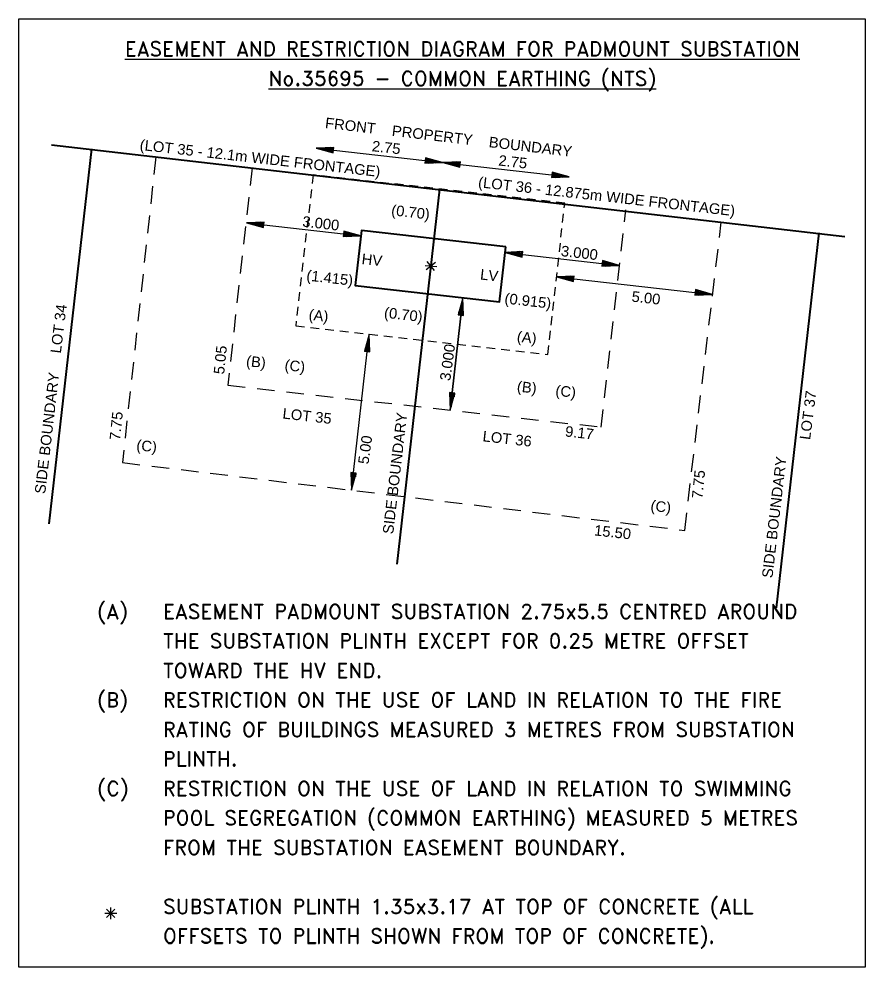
# Paper-space layout 'A1_DET_2' of a CAD drawing. Header units: metres. Extents: x -30 to 845, y -333 to 581.
# Drawn here: x 571.3 to 714.7, y -333 to -172.3 of the extents above; entities that cross this region are included whole.
import ezdxf
from ezdxf.enums import TextEntityAlignment as Align

# ---------------------------------------------------------------- set-up
doc = ezdxf.new("R2010")
doc.units = ezdxf.units.M
doc.linetypes.add('Dash', pattern=[5, 3, -2])
doc.layers.get('0').update_dxf_attribs({"color": 6})
doc.layers.add('Notes', color=7, linetype='Continuous')
doc.styles.add('Elec', font='romand__.ttf')
doc.styles.get("Standard").update_dxf_attribs({"font": 'arial.ttf'})

# ---------------------------------------------------------------- blocks, each defined once
blk = doc.blocks.new('NOTE_RESTRICT-ZONE')
at = {"color": 7, "lineweight": 40}
for p, q in [((-10.55, -64.09), (123.86, -79.63)), ((-3.75, -64.79), (-11.02, -128.34)), ((55.2, -71.61), (47.93, -135.16)), ((119.45, -79.05), (112.18, -142.59))]:
    blk.add_line(p, q, dxfattribs=at)
for p, q in [((34.26, -64.7), (55.71, -67.12)), ((37.22, -65.03), (34.27, -64.7)), ((37.21, -65.11), (34.8, -64.84)), ((37.23, -64.95), (34.82, -64.68)), ((37.2, -65.18), (35.42, -64.98)), ((37.24, -64.87), (35.45, -64.67)), ((37.19, -65.26), (36.03, -65.13)), ((37.25, -64.8), (36.08, -64.67)), ((37.18, -65.42), (36.55, -65.35)), ((37.26, -64.64), (36.64, -64.57)), ((52.71, -67.17), (53.33, -67.24)), ((52.73, -67.02), (53.89, -67.15)), ((52.74, -66.94), (54.52, -67.14)), ((52.75, -66.86), (55.15, -67.13)), ((52.76, -66.71), (55.17, -66.98)), ((52.76, -66.78), (55.71, -67.12)), ((52.77, -66.63), (54.56, -66.83)), ((52.78, -66.55), (53.95, -66.68)), ((52.8, -66.39), (53.42, -66.46)), ((55.71, -67.12), (77.15, -69.54)), ((58.67, -67.45), (55.72, -67.12)), ((58.66, -67.53), (56.25, -67.26)), ((58.68, -67.38), (56.27, -67.11)), ((58.65, -67.61), (56.87, -67.41)), ((58.69, -67.3), (56.9, -67.1)), ((58.69, -67.22), (57.53, -67.09)), ((58.71, -67.07), (58.09, -67)), ((58.64, -67.69), (57.48, -67.56)), ((58.62, -67.84), (58, -67.77)), ((74.22, -69.05), (76.01, -69.25)), ((74.23, -68.98), (75.4, -69.11)), ((74.25, -68.82), (74.87, -68.89)), ((74.16, -69.6), (74.78, -69.67)), ((74.18, -69.44), (75.34, -69.57)), ((74.19, -69.36), (75.97, -69.57)), ((74.2, -69.21), (77.15, -69.54)), ((74.2, -69.29), (76.6, -69.56)), ((74.21, -69.13), (76.62, -69.4)), ((22.48, -77.34), (41.87, -79.53)), ((25.44, -77.67), (22.49, -77.34)), ((25.43, -77.75), (23.02, -77.48)), ((25.45, -77.6), (23.04, -77.32)), ((25.42, -77.83), (23.64, -77.63)), ((25.46, -77.52), (23.67, -77.32)), ((25.41, -77.91), (24.25, -77.78)), ((25.47, -77.44), (24.3, -77.31)), ((25.4, -78.06), (24.77, -77.99)), ((25.48, -77.29), (24.86, -77.22)), ((38.88, -79.58), (39.5, -79.65)), ((38.89, -79.43), (40.06, -79.56)), ((38.9, -79.35), (40.69, -79.55)), ((38.91, -79.27), (41.32, -79.54)), ((38.92, -79.19), (41.87, -79.53)), ((38.93, -79.12), (41.34, -79.39)), ((38.94, -79.04), (40.72, -79.24)), ((38.95, -78.96), (40.11, -79.09)), ((38.96, -78.81), (39.58, -78.88)), ((66.28, -82.35), (85.67, -84.54)), ((69.24, -82.68), (66.29, -82.35)), ((69.23, -82.76), (66.82, -82.49)), ((69.25, -82.6), (66.84, -82.33)), ((69.22, -82.84), (67.44, -82.64)), ((69.26, -82.53), (67.47, -82.33)), ((69.21, -82.91), (68.05, -82.78)), ((69.26, -82.45), (68.1, -82.32)), ((69.19, -83.07), (68.57, -83)), ((69.28, -82.29), (68.66, -82.22)), ((82.68, -84.59), (83.3, -84.66)), ((82.69, -84.44), (83.86, -84.57)), ((82.7, -84.36), (84.49, -84.56)), ((82.71, -84.28), (85.12, -84.55)), ((82.72, -84.2), (85.67, -84.54)), ((82.73, -84.13), (85.13, -84.4)), ((82.74, -84.05), (84.52, -84.25)), ((82.75, -83.97), (83.91, -84.1)), ((82.76, -83.81), (83.38, -83.88)), ((75, -86.5), (101.45, -89.46)), ((77.95, -86.83), (75, -86.5)), ((77.95, -86.91), (75.54, -86.64)), ((77.96, -86.76), (75.56, -86.48)), ((77.97, -86.68), (76.19, -86.48)), ((77.98, -86.6), (76.82, -86.47)), ((78, -86.45), (77.38, -86.38)), ((77.94, -86.99), (76.15, -86.79)), ((77.93, -87.07), (76.76, -86.94)), ((77.91, -87.22), (77.29, -87.15)), ((98.45, -89.53), (99.07, -89.6)), ((98.47, -89.38), (99.63, -89.51)), ((98.48, -89.22), (100.89, -89.49)), ((98.48, -89.3), (100.26, -89.5)), ((98.49, -89.14), (101.44, -89.48)), ((98.5, -89.07), (100.91, -89.34)), ((98.51, -88.99), (100.3, -89.19)), ((98.52, -88.91), (99.68, -89.04)), ((98.54, -88.76), (99.16, -88.83)), ((58.65, -92.97), (58.85, -91.19)), ((58.73, -92.98), (59, -90.57)), ((58.8, -92.99), (59.14, -90.04)), ((58.88, -93), (59.15, -90.59)), ((58.91, -92.05), (59.14, -90.04)), ((58.96, -93.01), (59.16, -91.22)), ((58.42, -92.95), (58.49, -92.32)), ((58.57, -92.96), (58.7, -91.8)), ((59.04, -93.02), (59.17, -91.85)), ((59.19, -93.03), (59.26, -92.41)), ((40.27, -122.65), (43.27, -96.22)), ((42.94, -99.17), (43.27, -96.22)), ((42.71, -99.14), (42.84, -97.98)), ((42.78, -99.15), (42.99, -97.36)), ((42.86, -99.16), (43.13, -96.75)), ((43.02, -99.17), (43.29, -96.77)), ((43.09, -99.18), (43.3, -97.4)), ((42.55, -99.12), (42.62, -98.5)), ((43.17, -99.19), (43.3, -98.03)), ((43.33, -99.21), (43.4, -98.59)), ((56.93, -106.1), (56.86, -106.72)), ((57.09, -106.11), (56.96, -107.28)), ((57.16, -106.12), (56.96, -107.91)), ((57.24, -106.13), (56.97, -108.54)), ((57.32, -106.14), (56.99, -109.09)), ((57.4, -106.15), (57.13, -108.55)), ((57.47, -106.16), (57.27, -107.94)), ((57.55, -106.17), (57.42, -107.33)), ((57.71, -106.18), (57.64, -106.8)), ((40.21, -119.65), (40.14, -120.27)), ((40.37, -119.67), (40.23, -120.84)), ((40.44, -119.68), (40.24, -121.47)), ((40.52, -119.69), (40.25, -122.1)), ((40.6, -119.7), (40.27, -122.65)), ((40.68, -119.71), (40.41, -122.11)), ((40.75, -119.71), (40.55, -121.5)), ((40.83, -119.72), (40.7, -120.89)), ((40.99, -119.74), (40.92, -120.36))]:
    blk.add_line(p, q)
at = {"color": 0, "lineweight": -3}
for p, q in [((52.73, -84.54), (54.72, -84.76)), ((52.94, -85.27), (54.51, -84.03)), ((54.35, -85.43), (53.1, -83.87)), ((53.61, -85.64), (53.84, -83.66)), ((-1.51, -194.35), (0.49, -194.35)), ((-1.21, -195.06), (0.2, -193.64)), ((0.2, -195.06), (-1.21, -193.64)), ((-0.51, -195.35), (-0.51, -193.35))]:
    blk.add_line(p, q, dxfattribs=at)
at = {"color": 7, "linetype": 'Dash', "lineweight": -3, "ltscale": 0.5}
blk.add_line((30.83, -94.81), (73.51, -99.64), dxfattribs=at)
for points in [[(34.27, -64.7), (37.17, -65.5), (37.27, -64.56)], [(55.71, -67.12), (52.81, -66.32), (52.7, -67.25)], [(55.72, -67.12), (58.62, -67.92), (58.72, -66.99)], [(77.15, -69.54), (74.26, -68.74), (74.15, -69.67)], [(22.49, -77.34), (25.39, -78.14), (25.49, -77.21)], [(41.87, -79.53), (38.97, -78.73), (38.87, -79.66)], [(66.29, -82.35), (69.19, -83.15), (69.29, -82.22)], [(85.67, -84.54), (82.77, -83.74), (82.67, -84.67)], [(75, -86.5), (77.9, -87.3), (78.01, -86.37)], [(101.45, -89.46), (98.55, -88.66), (98.44, -89.59)], [(59.14, -90.04), (58.34, -92.94), (59.27, -93.04)], [(43.25, -96.21), (42.45, -99.11), (43.38, -99.22)], [(56.99, -109.09), (57.79, -106.19), (56.85, -106.09)], [(40.27, -122.65), (41.06, -119.75), (40.13, -119.64)]]:
    blk.add_lwpolyline(points, close=True)
at = {"color": 7, "linetype": 'Dash', "lineweight": -3}
for points in [[(7.13, -66.14), (1.46, -117.97), (96.71, -129.46), (102.9, -77.21)], [(23.42, -68.02), (19.3, -104.87), (82.57, -111.95), (86.72, -75.15)]]:
    blk.add_lwpolyline(points, dxfattribs=at)
at = {"color": 7, "linetype": 'Dash', "lineweight": -3, "ltscale": 0.5}
blk.add_lwpolyline([(73.51, -99.64), (76.41, -74.01), (33.75, -69.19), (30.83, -94.81)], dxfattribs=at)
at = {"color": 7, "lineweight": 40}
blk.add_lwpolyline([(66.39, -81.42), (41.96, -78.66), (40.9, -87.96), (65.33, -90.75)], close=True, dxfattribs=at)
for points in [[(56.99, -109.09, 0), (59.01, -91.12, 0)], [(59.01, -91.12, 0), (59.01, -91.12, 0)]]:
    blk.add_polyline3d(points, close=True)
at = {"color": 7, "lineweight": -3}
for s, rotation, p in [('FRONT    PROPERTY    BOUNDARY', 353.3382, (56.73, -62.81)), ('(LOT 35 - 12.1m WIDE FRONTAGE)', 353.5628, (24.79, -66.38)), ('2.75', 353.5628, (46.16, -64.56)), ('2.75', 353.5628, (67.61, -66.99)), ('(LOT 36 - 12.875m WIDE FRONTAGE)', 353.5628, (83.5, -72.86)), ('(0.70)', 353.4988, (50.28, -75.52)), ('3.000', 353.5628, (35.08, -77.42)), ('3.000', 353.5628, (78.88, -82.42)), ('HV', 353.5628, (43.74, -83.62)), ('(1.415)', 353.5628, (36.6, -86.66)), ('LV', 353.5628, (63.61, -86.21)), ('(0.915)', 353.5628, (70.16, -90.55)), ('5.00', 353.5628, (90.17, -90.05)), ('LOT 34', 82.9244, (-9.35, -95.29)), ('(A)', 353.5628, (34.7, -93.04)), ('(0.70)', 353.4988, (49.06, -92.88)), ('(A)', 353.5628, (69.97, -96.76)), ('3.000', 82.1989, (56.53, -100.98)), ('5.05', 84.18, (18.04, -100.56)), ('(B)', 353.5628, (24.1, -100.9)), ('(C)', 353.5628, (30.69, -101.59)), ('SIDE BOUNDARY', 83.3406, (-11.32, -112.97)), ('(B)', 353.5628, (69.98, -105.21)), ('(C)', 353.5628, (76.57, -105.91)), ('LOT 37', 82.6238, (117.6, -109.94)), ('LOT 35', 353.5628, (32.76, -110.07)), ('7.75', 84.18, (0.41, -111.75)), ('SIDE BOUNDARY', 83.3406, (47.63, -119.79)), ('9.17', 353.5628, (78.9, -112.91)), ('(C)', 353.5628, (5.58, -115.16)), ('5.00', 82.1989, (42.58, -115.8)), ('LOT 36', 353.5628, (66.65, -113.93)), ('SIDE BOUNDARY', 83.3406, (111.88, -127.23)), ('7.75', 84.18, (99.05, -121.65)), ('(C)', 353.5628, (92.68, -125.43)), ('15.50', 353.5628, (84.51, -129.76))]:
    blk.add_text(s, height=1.79, rotation=rotation, dxfattribs=at).set_placement(p, align=Align.MIDDLE_CENTER)
at = {"color": 7, "lineweight": -3, "char_height": 2.5, "line_spacing_factor": 1.2, "style": 'Elec'}
for s, insert, width, attachment_point in [('{\\fRomanD|b1|i0|c0|p2;\\LEASEMENT AND RESTRICTION DIAGRAM FOR PADMOUNT SUBSTATION No.35695 - COMMON EARTHING (NTS)}', (59.03, -50.77), 127.8445, 5), ('(A)\\P\\P\\P(B)\\P\\P\\P(C)', (-2.77, -141.94), 114.1531, 1), ('EASEMENT PADMOUNT SUBSTATION 2.75x5.5 CENTRED AROUND THE SUBSTATION PLINTH EXCEPT FOR 0.25 METRE OFFSET TOWARD THE HV END.\\PRESTRICTION ON THE USE OF LAND IN RELATION TO THE FIRE RATING OF BUILDINGS MEASURED 3 METRES FROM SUBSTATION PLINTH.\\PRESTRICTION ON THE USE OF LAND IN RELATION TO SWIMMING POOL SEGREGATION (COMMON EARTHING) MEASURED 5 METRES FROM THE SUBSTATION EASEMENT BOUNDARY.\\P\\PSUBSTATION PLINTH 1.35x3.17 AT TOP OF CONCRETE (ALL OFFSETS TO PLINTH SHOWN FROM TOP OF CONCRETE).', (8.33, -141.94), 122.3254, 1)]:
    blk.add_mtext(s, dxfattribs=dict(at, insert=insert, width=width, attachment_point=attachment_point))

psp = doc.layouts.new('A1_DET_2')

# ---------------------------------------------------------------- linework, layer by layer
at = {"layer": 'Notes'}
psp.add_lwpolyline([(571.34, -172.3), (714.66, -172.3), (714.66, -332.99), (571.34, -332.99)], close=True, dxfattribs=at)

# ---------------------------------------------------------------- block references
psp.add_blockref('NOTE_RESTRICT-ZONE', (587.4, -129.52), dxfattribs=at)

doc.saveas('drawing.dxf')
